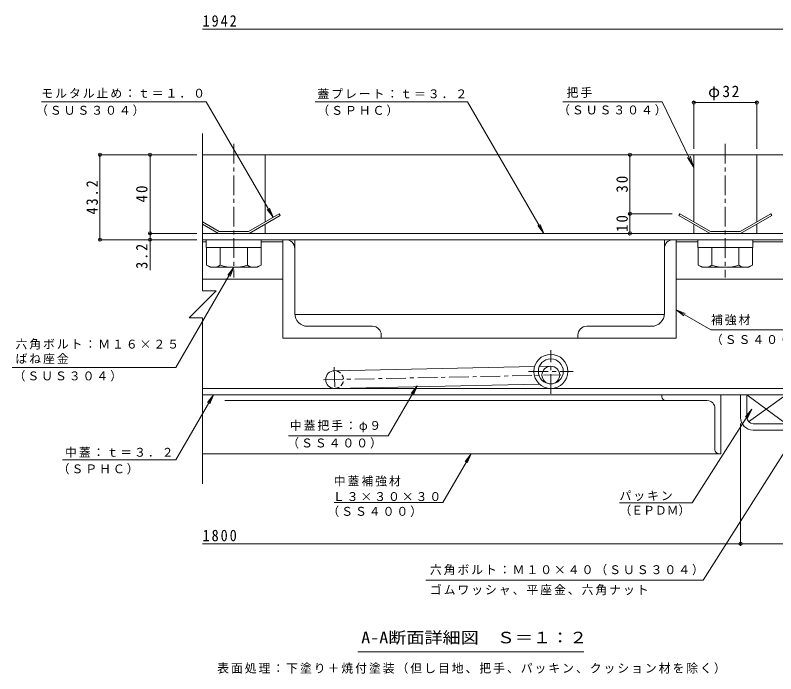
# Model space of a CAD drawing. Units: millimetres on the paper, enlarged 10 times, with parts at other scales. Extents: x -2673 to 2783, y -1962 to 1837.
# Drawn here: x -137 to 1797, y 79 to 1753 of the extents above; entities that cross this region are included whole.
import ezdxf
from ezdxf.enums import TextEntityAlignment as Align

# ---------------------------------------------------------------- set-up
doc = ezdxf.new("R2010")
doc.units = ezdxf.units.MM
doc.header["$LTSCALE"] = 10
doc.header["$PDMODE"] = 32
doc.header["$PDSIZE"] = 8
doc.linetypes.add('CHAIN1', pattern=[8, 5, -1, 1, -1])
doc.linetypes.add('DASHED1', pattern=[1.8, 1.2, -0.6])
for name, color, linetype, lineweight in [('D-1', 2, 'Continuous', 9), ('D-2', 3, 'Continuous', 9), ('D-3', 4, 'Continuous', 9), ('D-5', 7, 'Continuous', 9), ('D-6', 6, 'Continuous', 9), ('D-8', 5, 'Continuous', 5), ('D-9', 134, 'Continuous', 5), ('D-A', 3, 'Continuous', 9), ('D-B', 6, 'Continuous', 9), ('D-C', 5, 'Continuous', 5), ('D-F', 7, 'Continuous', 9)]:
    doc.layers.add(name, color=color, linetype=linetype, lineweight=lineweight)
doc.styles.add('ＭＳ ゴシック', font='')
doc.styles.get('ＭＳ ゴシック').set_extended_font_data('MS Gothic')

msp = doc.modelspace()

# ---------------------------------------------------------------- linework, layer by layer
at = {"layer": 'D-1'}
for p, q in [((1723.67, 730.68), (1723.67, 788.68)), ((1739.67, 714.68), (2001.67, 714.68)), ((1739.67, 698.68), (1850.17, 698.68))]:
    msp.add_line(p, q, dxfattribs=at)
msp.add_lwpolyline([(1707.67, 730.68), (1707.67, 788.68), (1723.67, 788.68)], dxfattribs=at)
for radius in [32, 16]:
    msp.add_arc((1739.67, 730.68), radius, 180, 270, dxfattribs=at)
at = {"layer": 'D-2'}
for p, q in [((1950.67, 1198.68), (339.52, 1198.68)), ((339.52, 1182.68), (1950.67, 1182.68))]:
    msp.add_line(p, q, dxfattribs=at)
at = {"layer": 'D-2', "linetype": 'CHAIN1'}
for p, q in [((1225.17, 791.18), (1225.17, 902.16)), ((1168.43, 847.93), (1281.91, 847.93))]:
    msp.add_line(p, q, dxfattribs=at)
at = {"layer": 'D-2'}
for radius in [43.25, 31.75]:
    msp.add_circle((1225.17, 847.93), radius, dxfattribs=at)
at = {"layer": 'D-3'}
for p, q in [((1937.67, 1398.68), (339.52, 1398.68)), ((534.37, 1248.68), (456.42, 1203.68)), ((536.87, 1244.35), (457.76, 1198.68)), ((534.37, 1248.68), (536.87, 1244.35)), ((1553.48, 1248.68), (1550.98, 1244.35)), ((1550.98, 1244.35), (1630.08, 1198.68)), ((1553.48, 1248.68), (1631.42, 1203.68)), ((1784.37, 1248.68), (1706.42, 1203.68)), ((1786.87, 1244.35), (1707.76, 1198.68)), ((1784.37, 1248.68), (1786.87, 1244.35)), ((339.52, 1227.87), (381.42, 1203.68)), ((339.52, 1222.1), (380.08, 1198.68)), ((381.42, 1203.68), (456.42, 1203.68)), ((1631.42, 1203.68), (1706.42, 1203.68)), ((380.08, 1198.68), (457.76, 1198.68)), ((1630.08, 1198.68), (1707.76, 1198.68))]:
    msp.add_line(p, q, dxfattribs=at)
at = {"layer": 'D-5'}
for p, q in [((-69.98, 1533.42), (348.95, 1533.42)), ((626.29, 1533.42), (1013.47, 1533.42)), ((1207.76, 1198.68), (1013.47, 1533.42)), ((1255.35, 1533.42), (1508.51, 1533.42)), ((1508.51, 1533.42), (1588.92, 1366.34)), ((1588.92, 1366.34), (1579.55, 1394.84)), ((1588.92, 1366.34), (1572.5, 1391.44)), ((519.28, 1239.97), (509.66, 1263.04)), ((1207.76, 1198.68), (1198.14, 1221.75)), ((1207.76, 1198.68), (1192.5, 1218.47)), ((418.92, 1112.68), (403.7, 1092.84)), ((1543.92, 1004.76), (1563.76, 989.54)), ((1875.93, 953.7), (1632.37, 953.7)), ((885.19, 811.33), (869.92, 791.53)), ((885.19, 811.33), (875.57, 788.25)), ((271.18, 622.85), (367.42, 788.68)), ((367.42, 788.68), (352.16, 768.88)), ((367.42, 788.68), (357.8, 765.6)), ((1584.43, 513.55), (1736.16, 751.66)), ((1736.16, 751.66), (1720.09, 732.51)), ((1736.16, 751.66), (1725.59, 729)), ((1612.21, 317.55), (1830.63, 660.3)), ((950.47, 514.73), (1022.41, 638.68)), ((1022.41, 638.68), (1007.15, 618.88)), ((1022.41, 638.68), (1012.79, 615.6)), ((-16.55, 622.85), (271.18, 622.85)), ((674.51, 514.73), (950.47, 514.73)), ((1399.87, 513.55), (1584.43, 513.55)), ((907.34, 317.55), (1612.21, 317.55)), ((1309.19, 135.33), (734.19, 135.33))]:
    msp.add_line(p, q, dxfattribs=at)
for points in [[(348.95, 1533.42), (519.28, 1239.97), (504.01, 1259.76)], [(-145.04, 858.11), (271.95, 858.11), (418.92, 1112.68), (409.36, 1089.58)], [(1632.37, 953.7), (1543.92, 1004.76), (1567.02, 995.2)], [(557.79, 684.41), (811.52, 684.41), (885.19, 811.33)]]:
    msp.add_lwpolyline(points, dxfattribs=at)
at = {"layer": 'D-6'}
for p, q in [((339.52, 1182.68), (2017.67, 1182.68)), ((348.92, 1177.68), (339.52, 1177.68)), ((488.92, 1177.68), (543.92, 1177.68)), ((1543.92, 1177.68), (1598.92, 1177.68)), ((1738.92, 1177.68), (2017.67, 1177.68)), ((543.92, 1082.68), (339.52, 1082.68)), ((1543.92, 1082.68), (2017.67, 1082.68)), ((674.7, 849.67), (1183.74, 860.31)), ((1196.05, 860.57), (1224.7, 861.17)), ((675.64, 804.68), (1196.47, 815.57)), ((1225.17, 816.17), (1225.64, 816.18)), ((1723.67, 788.68), (1723.67, 730.68)), ((1728.19, 719.53), (1823.67, 788.68))]:
    msp.add_line(p, q, dxfattribs=at)
at = {"layer": 'D-6', "linetype": 'CHAIN1'}
for p, q in [((674.51, 858.68), (675.77, 798.8)), ((646.66, 826.58), (1250.45, 839.21))]:
    msp.add_line(p, q, dxfattribs=at)
at = {"layer": 'D-6'}
msp.add_lwpolyline([(1739.67, 714.68), (1823.67, 714.68), (1823.67, 788.68), (1723.67, 788.68), (1823.67, 714.68)], dxfattribs=at)
msp.add_circle((1225.17, 838.68), 22.5, dxfattribs=at)
msp.add_arc((675.17, 827.18), 22.5, 90, 270, dxfattribs=at)
at = {"layer": 'D-6', "linetype": 'DASHED1'}
msp.add_arc((675.17, 827.18), 22.5, 270, 90, dxfattribs=at)
at = {"layer": 'D-8'}
for p, q in [((543.92, 1182.68), (1543.92, 1182.68)), ((543.92, 932.68), (543.92, 1182.68))]:
    msp.add_line(p, q, dxfattribs=at)
msp.add_lwpolyline([(1543.92, 1182.68), (1543.92, 932.68), (543.92, 932.68)], dxfattribs=at)
at = {"layer": 'D-9'}
for p, q in [((543.92, 932.68), (543.92, 1182.68)), ((554.65, 1182.68), (547.1, 1182.68)), ((1536.37, 1182.68), (1543.92, 1182.68)), ((1543.92, 932.68), (1543.92, 1182.68)), ((573.92, 995.14), (573.92, 1160.22)), ((1513.92, 995.14), (1513.92, 1160.22)), ((606.39, 962.68), (771.47, 962.68)), ((1481.46, 962.68), (1316.38, 962.68)), ((793.92, 932.68), (543.92, 932.68)), ((793.92, 940.23), (793.92, 932.68)), ((1293.92, 940.23), (1293.92, 932.68)), ((1293.92, 932.68), (1543.92, 932.68))]:
    msp.add_line(p, q, dxfattribs=at)
for centre, radius, start, end in [((551.42, 1160.18), 22.5, 0.11869, 89.87078), ((1536.42, 1160.18), 22.5, 90.12922, 179.88131), ((606.42, 995.18), 32.5, 180.05807, 269.94193), ((1481.42, 995.18), 32.5, 270.05807, 359.94193), ((771.42, 940.18), 22.5, 0.12922, 89.88131), ((1316.42, 940.18), 22.5, 90.11869, 179.87078)]:
    msp.add_arc(centre, radius, start, end, dxfattribs=at)
at = {"layer": 'D-A'}
for p, q in [((1943.17, 804.68), (339.52, 804.68)), ((339.52, 788.68), (1943.17, 788.68))]:
    msp.add_line(p, q, dxfattribs=at)
at = {"layer": 'D-B', "color": 4}
for p, q in [((1513.92, 1182.68), (573.92, 1182.68)), ((1513.92, 992.68), (1513.92, 1182.68))]:
    msp.add_line(p, q, dxfattribs=at)
at = {"layer": 'D-B'}
for p, q in [((1507.67, 788.68), (396.04, 788.68)), ((1507.67, 788.68), (1657.67, 788.68)), ((1507.67, 783.68), (1507.67, 788.68)), ((1657.67, 788.68), (1657.67, 638.68)), ((1517.67, 773.68), (396.04, 773.68)), ((1517.67, 773.68), (1622.67, 773.68)), ((1642.67, 648.68), (1642.67, 753.68)), ((1652.67, 638.68), (339.52, 638.68)), ((1652.67, 638.68), (1657.67, 638.68))]:
    msp.add_line(p, q, dxfattribs=at)
at = {"layer": 'D-B', "color": 4}
msp.add_lwpolyline([(573.92, 1182.68), (573.92, 992.68), (1513.92, 992.68)], dxfattribs=at)
at = {"layer": 'D-B'}
for centre, radius, start, end in [((1517.67, 783.68), 10, 180, 270), ((1622.67, 753.68), 20, 0, 90), ((1652.67, 648.68), 10, 180, 270)]:
    msp.add_arc(centre, radius, start, end, dxfattribs=at)
at = {"layer": 'D-C', "color": 2, "linetype": 'CHAIN1', "lineweight": 9}
for p, q in [((418.92, 1426.35), (418.92, 1087.04)), ((1668.92, 1426.35), (1668.92, 1087.04))]:
    msp.add_line(p, q, dxfattribs=at)
at = {"layer": 'D-C', "color": 2, "lineweight": 9}
for p, q in [((339.52, 1398.68), (498.92, 1398.68)), ((498.92, 1398.68), (498.92, 1228.21)), ((1588.92, 1398.68), (1588.92, 1228.21)), ((1588.92, 1398.68), (1748.92, 1398.68)), ((1748.92, 1398.68), (1748.92, 1228.21)), ((498.92, 1222.44), (498.92, 1198.68)), ((1588.92, 1222.44), (1588.92, 1198.68)), ((1748.92, 1222.44), (1748.92, 1198.68)), ((339.52, 1198.68), (498.92, 1198.68)), ((1588.92, 1198.68), (1748.92, 1198.68))]:
    msp.add_line(p, q, dxfattribs=at)
at = {"layer": 'D-C', "color": 134}
for p, q in [((348.92, 1182.68), (348.92, 1162.68)), ((348.92, 1182.68), (488.92, 1182.68)), ((488.92, 1182.68), (488.92, 1162.68)), ((1598.92, 1182.68), (1598.92, 1162.68)), ((1598.92, 1182.68), (1738.92, 1182.68)), ((1738.92, 1182.68), (1738.92, 1162.68)), ((348.92, 1162.68), (488.92, 1162.68)), ((1598.92, 1162.68), (1738.92, 1162.68))]:
    msp.add_line(p, q, dxfattribs=at)
at = {"layer": 'D-C'}
for p, q in [((349.64, 1162.68), (349.64, 1118.03)), ((488.21, 1162.68), (349.64, 1162.68)), ((384.28, 1118.03), (384.28, 1162.68)), ((453.56, 1118.03), (453.56, 1162.68)), ((488.21, 1118.03), (488.21, 1162.68)), ((1599.64, 1162.68), (1599.64, 1118.03)), ((1738.21, 1162.68), (1599.64, 1162.68)), ((1634.28, 1118.03), (1634.28, 1162.68)), ((1703.56, 1118.03), (1703.56, 1162.68)), ((1738.21, 1118.03), (1738.21, 1162.68)), ((358.92, 1112.68), (349.64, 1118.03)), ((1608.92, 1112.68), (1599.64, 1118.03))]:
    msp.add_line(p, q, dxfattribs=at)
for points in [[(358.92, 1112.68), (478.92, 1112.68), (488.21, 1118.03)], [(1608.92, 1112.68), (1728.92, 1112.68), (1738.21, 1118.03)]]:
    msp.add_lwpolyline(points, dxfattribs=at)
for centre, radius, start, end in [((370.09, 1153.45), 40.89, 240, 265.61574), ((365.88, 1146.84), 34.18, 271.81354, 302.57069), ((418.92, 1227.32), 114.64, 252.41203, 287.58795), ((471.97, 1146.84), 34.18, 237.42929, 268.18645), ((467.76, 1153.45), 40.89, 274.38425, 299.99998), ((1620.09, 1153.45), 40.89, 240, 265.61574), ((1615.88, 1146.84), 34.18, 271.81354, 302.57069), ((1668.92, 1227.32), 114.64, 252.41203, 287.58795), ((1721.97, 1146.84), 34.18, 237.42929, 268.18645), ((1717.76, 1153.45), 40.89, 274.38425, 299.99998)]:
    msp.add_arc(centre, radius, start, end, dxfattribs=at)
at = {"layer": 'D-F'}
for p, q in [((2062.67, 1717.99), (339.52, 1717.99)), ((1588.92, 1413.67), (1588.92, 1536.3)), ((1588.92, 1531.3), (1748.92, 1531.3)), ((1748.92, 1413.67), (1748.92, 1536.3)), ((339.52, 1452.94), (339.52, 1053.08)), ((75.63, 1398.68), (324.52, 1398.68)), ((78.63, 1182.68), (78.63, 1398.68)), ((205.87, 1198.68), (205.87, 1398.68)), ((1426.27, 1248.68), (1426.27, 1398.68)), ((1423.27, 1248.68), (1533.48, 1248.68)), ((1426.27, 1198.68), (1426.27, 1248.68)), ((75.63, 1182.68), (324.52, 1182.68)), ((324.52, 1198.68), (200.87, 1198.68)), ((205.87, 1182.68), (205.87, 1198.68)), ((205.87, 1182.68), (205.87, 1105.12)), ((339.52, 984.27), (305.11, 984.27)), ((339.52, 984.27), (339.52, 562.14)), ((1707.67, 715.67), (1707.67, 404.78)), ((1707.67, 409.78), (339.52, 409.78)), ((1707.67, 409.78), (2033.67, 409.78))]:
    msp.add_line(p, q, dxfattribs=at)
msp.add_lwpolyline([(339.52, 1053.08), (373.93, 1053.08), (305.11, 984.27)], dxfattribs=at)
for p in [(1588.92, 1531.3), (1748.92, 1531.3), (78.63, 1398.68), (205.87, 1398.68), (1426.27, 1398.68), (1426.27, 1248.68), (205.87, 1198.68), (1426.27, 1198.68), (78.63, 1182.68), (205.87, 1182.68), (1707.67, 409.78)]:
    msp.add_point(p, dxfattribs=at)

# ---------------------------------------------------------------- texts
at = {"layer": 'D-5', "style": 'ＭＳ ゴシック'}
msp.add_text('（ＥＰＤＭ）', height=21.99, dxfattribs=at).set_placement((1399.87, 476.99), align=Align.BOTTOM_LEFT)
at = {"layer": 'D-5', "color": 2, "style": 'ＭＳ ゴシック', "width": 1.15}
msp.add_text('A-A断面詳細図\u3000Ｓ＝１：２', height=29.33, dxfattribs=at).set_placement((742.94, 147.83), align=Align.BOTTOM_LEFT)
at = {"layer": 'D-5', "char_height": 21.99, "attachment_point": 7, "style": 'ＭＳ ゴシック'}
for s, insert in [('\\T1.17;モルタル止め：ｔ＝１．０', (-70.38, 1542.43)), ('\\T1.17;蓋プレート：ｔ＝３．２', (631.62, 1540.97)), ('\\T1.17;把手', (1265.47, 1543.26)), ('\\T1.17;（ＳＵＳ３０４）', (-83.94, 1497.52)), ('\\T1.17;（ＳＰＨＣ）', (631.62, 1497.31)), ('\\T1.17;（ＳＵＳ３０４）', (1243.76, 1498.36)), ('\\T1.17;補強材', (1632.37, 965.17)), ('\\T1.17;六角ボルト：Ｍ１６×２５', (-136.32, 903.46)), ('\\T1.17;（ＳＳ４００）', (1632.37, 914.65)), ('\\T1.17;ばね座金', (-136.32, 866.74)), ('\\T1.17;（ＳＵＳ３０４）', (-140.99, 822.24)), ('\\T1.17;中蓋把手：φ９', (561.51, 693.3)), ('\\T1.17;（ＳＳ４００）', (554.87, 651.76)), ('\\T1.17;中蓋：ｔ＝３．２', (-10.11, 628.55)), ('\\T1.17;（ＳＰＨＣ）', (-28.79, 585.98)), ('\\T1.17;中蓋補強材', (673.23, 555.23)), ('\\T1.17;パッキン', (1399.87, 518.38)), ('\\T1.17;Ｌ３×３０×３０', (670.88, 518.04)), ('\\T1.17;（ＳＳ４００）', (657.04, 477.9)), ('\\T1.17;六角ボルト：Ｍ１０×４０（ＳＵＳ３０４）', (917.49, 329.57)), ('\\T1.17;ゴムワッシャ、平座金、六角ナット', (917.48, 278.74)), ('\\T1.17;表面処理：下塗り＋焼付塗装（但し目地、把手、パッキン、クッション材を除く）', (376.69, 79.2))]:
    msp.add_mtext(s, dxfattribs=dict(at, insert=insert))
at = {"layer": 'D-F', "color": 2, "char_height": 29.33, "attachment_point": 7, "style": 'ＭＳ ゴシック'}
for s, insert in [('\\T1.28;\\W0.9;1942', (339.52, 1723.99)), ('\\T1.19;φ32', (1625.17, 1537.3)), ('\\T1.28;\\W0.9;1800', (339.52, 415.78))]:
    msp.add_mtext(s, dxfattribs=dict(at, insert=insert))
at = {"layer": 'D-F', "color": 2, "char_height": 29.33, "attachment_point": 7, "rotation": 90, "style": 'ＭＳ ゴシック'}
for s, insert in [('\\T1.27;\\W0.95;30', (1421.27, 1302.43)), ('\\T1.28;\\W0.9;43.2', (73.63, 1246.93)), ('\\T1.27;\\W0.95;40', (199.87, 1277.43)), ('\\T1.27;\\W0.95;10', (1421.27, 1202.43)), ('\\T1.27;\\W0.9;3.2', (199.87, 1108.74))]:
    msp.add_mtext(s, dxfattribs=dict(at, insert=insert))

doc.saveas('drawing.dxf')
